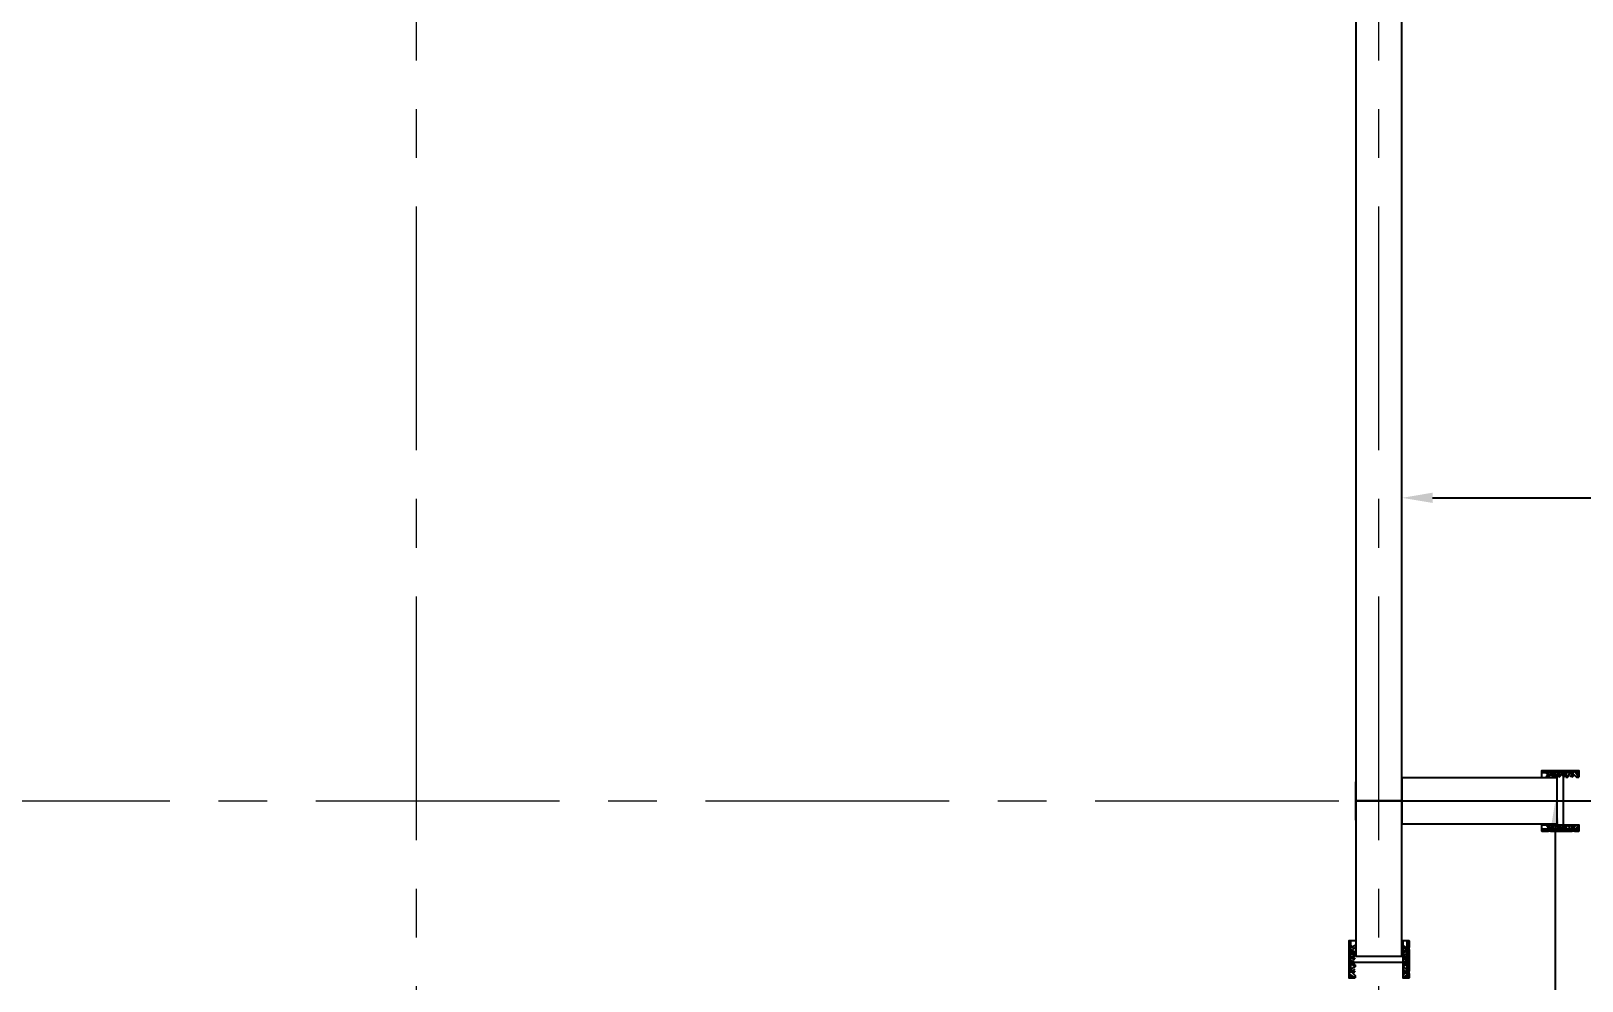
# Model space of a CAD drawing. Header units: centimetres. Extents: x -120 to 1933, y -1067 to 822.
# Drawn here: x 85.2 to 287.5, y 358 to 481.8 of the extents above; entities that cross this region are included whole.
import ezdxf

# ---------------------------------------------------------------- set-up
doc = ezdxf.new("R2010")
doc.units = ezdxf.units.CM
doc.linetypes.add('CENTER', pattern=[50.8, 31.75, -6.35, 6.35, -6.35])
doc.layers.add('AKS', color=4, linetype='CENTER', lineweight=13)
for name, color, linetype in [('IC_DUVAR_60', 30, 'Continuous'), ('IC_UCLU_H_60', 1, 'Continuous'), ('OZEL_PANEL_OLCU_CM', 3, 'Continuous')]:
    doc.layers.add(name, color=color, linetype=linetype)
doc.styles.get("Standard").update_dxf_attribs({"font": 'Arial.ttf'})
doc.dimstyles.new('ISO-25', dxfattribs={"dimtxt": 2.5, "dimasz": 2.5, "dimexe": 1.25, "dimexo": 0.625, "dimtad": 1, "dimtxsty": 'Standard', "dimcen": 2.5, "dimadec": 0, "dimazin": 0, "dimtfac": 1, "dimtmove": 0, "dimatfit": 3, "dimfxl": 1, "dimarcsym": 0})

# ---------------------------------------------------------------- blocks, each defined once
blk = doc.blocks.new('BOM_K01_IC_KAPI_ACIKLIK820')
at = {"color": 133, "linetype": 'Continuous', "lineweight": 25, "true_color": 0x6ec1dd}
for p, q in [((54247.47, 7919.88), (54248.32, 7919.88)), ((54248.32, 7919.59), (54247.47, 7919.59)), ((54248.6, 7919.88), (54248.04, 7919.03)), ((54248.32, 7919.31), (54248.04, 7919.59)), ((54248.32, 7919.88), (54248.32, 7919.59)), ((54248.32, 7919.31), (54248.6, 7919.31)), ((54248.32, 7919.03), (54248.6, 7919.31)), ((54249.16, 7919.03), (54248.6, 7919.88)), ((54248.6, 7919.88), (54248.6, 7919.59)), ((54248.6, 7919.88), (54248.88, 7919.88)), ((54248.6, 7919.59), (54248.88, 7919.03)), ((54249.16, 7919.88), (54248.88, 7919.59)), ((54248.88, 7919.88), (54249.45, 7919.03)), ((54249.73, 7919.59), (54248.88, 7919.59)), ((54249.16, 7919.88), (54249.16, 7919.88)), ((54249.16, 7919.03), (54249.73, 7919.59)), ((54250.01, 7919.88), (54249.45, 7919.03)), ((54250.01, 7919.88), (54249.73, 7919.59)), ((54249.73, 7919.31), (54249.73, 7919.59)), ((54249.73, 7919.31), (54250.01, 7919.31)), ((54249.73, 7919.03), (54250.01, 7919.31)), ((54250.57, 7919.03), (54250.01, 7919.88)), ((54250.01, 7919.88), (54250.01, 7919.88)), ((54250.01, 7919.88), (54250.01, 7919.59)), ((54250.01, 7919.88), (54250.29, 7919.88)), ((54250.01, 7919.59), (54250.29, 7919.03)), ((54250.29, 7919.88), (54250.86, 7919.03)), ((54250.57, 7919.88), (54250.57, 7919.88)), ((54250.57, 7919.88), (54250.57, 7919.59)), ((54251.42, 7919.59), (54250.57, 7919.59)), ((54250.86, 7919.03), (54251.14, 7919.59)), ((54251.7, 7919.88), (54251.14, 7919.03)), ((54251.42, 7919.31), (54251.14, 7919.59)), ((54251.42, 7919.88), (54251.42, 7919.88)), ((54251.42, 7919.88), (54251.42, 7919.59)), ((54251.7, 7919.88), (54251.42, 7919.59)), ((54251.42, 7919.59), (54251.98, 7919.03)), ((54251.42, 7919.31), (54251.7, 7919.31)), ((54251.42, 7919.03), (54251.7, 7919.31)), ((54252.27, 7919.03), (54251.7, 7919.88)), ((54251.7, 7919.88), (54252.27, 7919.88)), ((54251.7, 7919.88), (54251.98, 7919.88)), ((54251.98, 7919.88), (54251.98, 7919.88)), ((54251.98, 7919.88), (54251.98, 7919.59)), ((54251.98, 7919.88), (54252.27, 7919.03)), ((54252.27, 7919.59), (54251.98, 7919.59)), ((54249.16, 7919.03), (54248.88, 7919.03)), ((54249.16, 7919.03), (54249.45, 7919.03)), ((54250.29, 7912.83), (54250.29, 7919.03)), ((54250.57, 7919.03), (54250.57, 7919.03)), ((54250.57, 7919.03), (54250.86, 7919.03)), ((54251.98, 7919.03), (54251.98, 7919.03)), ((54251.98, 7919.03), (54252.27, 7919.03)), ((54252.27, 7919.03), (54252.27, 7919.03)), ((54248.32, 7912.26), (54247.47, 7912.26)), ((54247.47, 7911.98), (54248.32, 7911.98)), ((54248.6, 7911.98), (54248.04, 7912.83)), ((54248.32, 7912.26), (54248.04, 7912.26)), ((54248.32, 7912.83), (54248.6, 7912.26)), ((54248.32, 7912.26), (54248.32, 7911.98)), ((54248.32, 7912.26), (54248.6, 7912.26)), ((54249.16, 7912.83), (54248.6, 7911.98)), ((54248.6, 7912.26), (54248.88, 7912.83)), ((54249.16, 7912.83), (54248.88, 7912.83)), ((54248.88, 7911.98), (54249.45, 7912.83)), ((54249.16, 7911.98), (54248.88, 7912.26)), ((54249.73, 7912.26), (54248.88, 7912.26)), ((54249.16, 7912.83), (54249.45, 7912.83)), ((54249.16, 7912.83), (54249.73, 7912.26)), ((54249.16, 7911.98), (54249.16, 7911.98)), ((54250.01, 7911.98), (54249.45, 7912.83)), ((54249.73, 7912.83), (54250.01, 7912.26)), ((54250.01, 7911.98), (54249.73, 7912.26)), ((54249.73, 7912.26), (54249.73, 7912.26)), ((54249.73, 7912.26), (54250.01, 7912.26)), ((54250.57, 7912.83), (54250.01, 7911.98)), ((54250.01, 7912.26), (54250.29, 7912.83)), ((54250.01, 7911.98), (54250.01, 7912.26)), ((54250.01, 7911.98), (54250.01, 7911.98)), ((54250.01, 7911.98), (54250.29, 7911.98)), ((54250.29, 7911.98), (54250.86, 7912.83)), ((54250.57, 7912.83), (54250.57, 7912.83)), ((54250.57, 7912.83), (54250.86, 7912.83)), ((54250.57, 7911.98), (54250.57, 7912.26)), ((54251.42, 7912.26), (54250.57, 7912.26)), ((54250.57, 7911.98), (54250.57, 7911.98)), ((54250.86, 7912.83), (54251.14, 7912.26)), ((54251.7, 7911.98), (54251.14, 7912.83)), ((54251.42, 7912.26), (54251.14, 7912.26)), ((54251.42, 7912.26), (54251.98, 7912.83)), ((54251.42, 7912.83), (54251.7, 7912.26)), ((54251.42, 7911.98), (54251.42, 7912.26)), ((54251.7, 7911.98), (54251.42, 7912.26)), ((54251.42, 7912.26), (54251.7, 7912.26)), ((54251.42, 7911.98), (54251.42, 7911.98)), ((54252.27, 7912.83), (54251.7, 7911.98)), ((54251.7, 7911.98), (54252.27, 7911.98)), ((54251.7, 7911.98), (54251.98, 7911.98)), ((54251.98, 7912.83), (54251.98, 7912.83)), ((54251.98, 7912.83), (54252.27, 7912.83)), ((54251.98, 7911.98), (54252.27, 7912.83)), ((54251.98, 7911.98), (54251.98, 7912.26)), ((54252.27, 7912.26), (54251.98, 7912.26)), ((54251.98, 7911.98), (54251.98, 7911.98)), ((54252.27, 7912.83), (54252.27, 7912.83))]:
    blk.add_line(p, q, dxfattribs=at)
for points in [[(54247.47, 7919.03), (54247.47, 7919.88), (54252.27, 7919.88), (54252.27, 7919.03)], [(54248.6, 7919.88), (54250.01, 7919.88), (54251.42, 7919.88)], [(54248.6, 7912.26), (54248.6, 7911.98), (54248.88, 7911.98)], [(54248.6, 7911.98), (54250.01, 7911.98), (54251.42, 7911.98)]]:
    blk.add_lwpolyline(points, dxfattribs=at)
blk.add_lwpolyline([(54247.47, 7912.83), (54252.27, 7912.83), (54252.27, 7911.98), (54247.47, 7911.98)], close=True, dxfattribs=at)
blk = doc.blocks.new('BOM_I04_IC_K082_1225_V')
blk.add_lwpolyline([(0, 102.25), (6, 102.25), (6, 122.5), (0, 122.5)], close=True)
at = {"xscale": -1, "rotation": 90.00000000000004}
blk.add_blockref('BOM_K01_IC_KAPI_ACIKLIK820', (7918.93, 54351.72), dxfattribs=at)
blk = doc.blocks.new('BOM_I01_IC_DOLU_1255_V')
blk.add_lwpolyline([(0, 0), (6, 0), (6, 125.5), (0, 125.5)], close=True)
blk = doc.blocks.new('BOM_I04_IC_K082_1225_H')
blk.add_lwpolyline([(0, 0), (20.25, 0), (20.25, 6), (0, 6)], close=True)
blk.add_blockref('BOM_K01_IC_KAPI_ACIKLIK820', (-54229.22, -7912.93))
blk = doc.blocks.new('BOM_B03_UCLU_H_60')
at = {"color": 31}
for p, q in [((7543.68, 804.49), (7543.68, 809.49)), ((7552.18, 809.99), (7549.68, 809.99)), ((7549.68, 809.99), (7549.68, 803.99)), ((7549.68, 804.49), (7549.68, 809.49)), ((7549.68, 806.99), (7543.68, 806.99)), ((7543.68, 806.99), (7543.68, 804.49)), ((7549.68, 804.49), (7549.68, 806.99)), ((7549.68, 803.99), (7552.18, 803.99))]:
    blk.add_line(p, q, dxfattribs=at)
blk = doc.blocks.new('*D98')
at = {"layer": 'Defpoints', "color": 0, "transparency": 16777216}
for p in [(258, 381.5), (284, 381.5), (258, 259)]:
    blk.add_point(p, dxfattribs=at)
at = {"layer": 'OZEL_PANEL_OLCU_CM', "color": 0, "lineweight": -2, "transparency": 16777216}
for p, q in [((261, 381.5), (289, 381.5)), ((284, 263), (284, 377.5)), ((261, 259), (289, 259))]:
    blk.add_line(p, q, dxfattribs=at)
at = {"layer": 'OZEL_PANEL_OLCU_CM', "color": 0, "transparency": 16777216}
for points in [[(283.33, 377.5), (284.67, 377.5), (284, 381.5)], [(283.33, 263), (284.67, 263), (284, 259)]]:
    blk.add_solid(points, dxfattribs=at)
at = {"layer": 'OZEL_PANEL_OLCU_CM', "color": 0, "transparency": 16777216, "insert": (273.59, 320.25), "char_height": 14, "attachment_point": 5, "rotation": 90}
blk.add_mtext('122,5', dxfattribs=at)
blk = doc.blocks.new('*D102')
at = {"layer": 'Defpoints', "color": 0, "transparency": 16777216}
for p in [(386.5, 421), (264, 378.5), (386.5, 378.5)]:
    blk.add_point(p, dxfattribs=at)
at = {"layer": 'OZEL_PANEL_OLCU_CM', "color": 0, "lineweight": -2, "transparency": 16777216}
for p, q in [((264, 381.5), (264, 426)), ((386.5, 381.5), (386.5, 426)), ((268, 421), (382.5, 421))]:
    blk.add_line(p, q, dxfattribs=at)
at = {"layer": 'OZEL_PANEL_OLCU_CM', "color": 0, "transparency": 16777216}
for points in [[(268, 421.67), (268, 420.33), (264, 421)], [(382.5, 421.67), (382.5, 420.33), (386.5, 421)]]:
    blk.add_solid(points, dxfattribs=at)
at = {"layer": 'OZEL_PANEL_OLCU_CM', "color": 0, "transparency": 16777216, "insert": (325.25, 431.41), "char_height": 14, "attachment_point": 5}
blk.add_mtext('122,5', dxfattribs=at)

msp = doc.modelspace()

# ---------------------------------------------------------------- linework, layer by layer
at = {"layer": 'AKS'}
for p, q in [((135.5, -30), (135.5, 675)), ((261, -30), (261, 675)), ((-30, 381.5), (800, 381.5))]:
    msp.add_line(p, q, dxfattribs=at)

# ---------------------------------------------------------------- block references
at = {"layer": 'IC_DUVAR_60'}
for name, p in [('BOM_I01_IC_DOLU_1255_V', (258, 381.5)), ('BOM_I04_IC_K082_1225_H', (264, 378.5)), ('BOM_I04_IC_K082_1225_V', (258, 259))]:
    msp.add_blockref(name, p, dxfattribs=at)
at = {"layer": 'IC_UCLU_H_60'}
msp.add_blockref('BOM_B03_UCLU_H_60', (-7285.678, -425.4897), dxfattribs=at)

# ---------------------------------------------------------------- dimensions: what is measured, and where the dimension line sits
at = {"layer": 'OZEL_PANEL_OLCU_CM'}
dim = msp.add_linear_dim(base=(386.5, 421), p1=(264, 378.5), p2=(386.5, 378.5), dimstyle='ISO-25', override={"dimtxt": 14, "dimasz": 4, "dimexe": 5, "dimexo": 3, "dimgap": 2, "dimtix": 1, "dimatfit": 1}, dxfattribs=at)
dim.commit()
dim.dimension.update_dxf_attribs({"geometry": '*D102', "text_midpoint": (325.25, 431.4134)})
dim = msp.add_linear_dim(base=(284, 381.5), p1=(258, 259), p2=(258, 381.5), angle=90, dimstyle='ISO-25', override={"dimtxt": 14, "dimasz": 4, "dimexe": 5, "dimexo": 3, "dimgap": 2, "dimtix": 1, "dimatfit": 1}, dxfattribs=at)
dim.commit()
dim.dimension.update_dxf_attribs({"geometry": '*D98', "text_midpoint": (273.5866, 320.25)})

doc.saveas('drawing.dxf')
